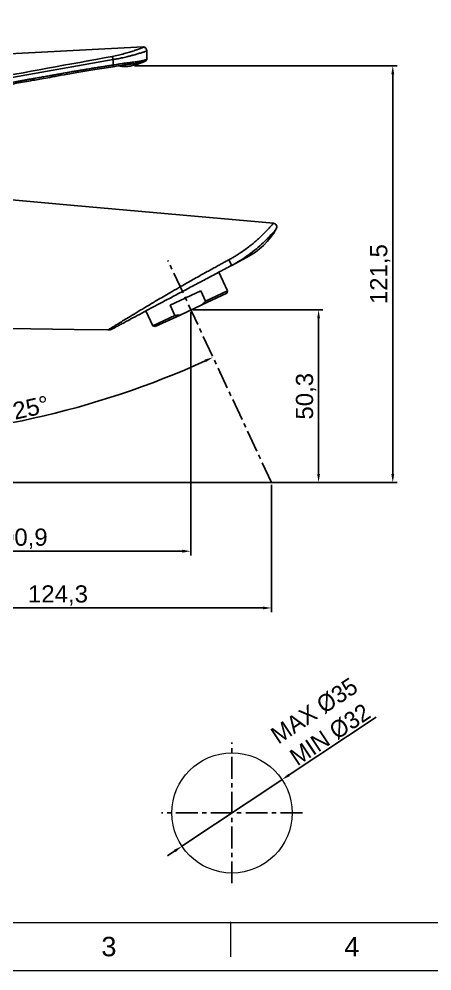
# Model space of a CAD drawing. Header units: millimetres. Extents: x 1991 to 2585, y -1131 to -711.
# Drawn here: x 2155.4 to 2275.5, y -1131.4 to -854.1 of the extents above; entities that cross this region are included whole.
import ezdxf

# ---------------------------------------------------------------- set-up
doc = ezdxf.new("R2010")
doc.units = ezdxf.units.MM
doc.header["$LTSCALE"] = 0.1
doc.linetypes.add('CENTERX2', pattern=[101.6, 63.5, -12.7, 12.7, -12.7])
doc.layers.get('0').update_dxf_attribs({"lineweight": 13})
doc.layers.add('CENTER', color=1, linetype='CENTERX2')
doc.layers.add('DIM', color=3, linetype='Continuous', lineweight=9)
doc.styles.get("Standard").update_dxf_attribs({"font": 'arial.ttf'})
doc.dimstyles.new('ISO-25', dxfattribs={"dimtxt": 2.5, "dimasz": 2.5, "dimexe": 1.25, "dimexo": 0.625, "dimtad": 1, "dimtxsty": 'Standard', "dimcen": 2.5, "dimadec": 0, "dimazin": 0, "dimtfac": 1, "dimtmove": 0, "dimatfit": 3, "dimfxl": 0, "dimarcsym": 0})

# ---------------------------------------------------------------- blocks, each defined once
blk = doc.blocks.new('*D53')
at = {"layer": 'Defpoints', "color": 0}
for p in [(2205.4, -938.82), (2104.51, -989.13), (2205.4, -1009.11)]:
    blk.add_point(p, dxfattribs=at)
at = {"layer": 'DIM', "color": 3, "lineweight": -2}
for p, q in [((2205.4, -939.44), (2205.4, -1010.36)), ((2104.51, -989.76), (2104.51, -1010.36)), ((2107.01, -1009.11), (2202.9, -1009.11))]:
    blk.add_line(p, q, dxfattribs=at)
at = {"layer": 'DIM', "color": 3}
for points in [[(2107.01, -1008.69), (2107.01, -1009.53), (2104.51, -1009.11)], [(2202.9, -1008.69), (2202.9, -1009.53), (2205.4, -1009.11)]]:
    blk.add_solid(points, dxfattribs=at)
at = {"layer": 'DIM', "color": 3, "insert": (2154.95, -1005.48), "char_height": 5, "attachment_point": 5}
blk.add_mtext('100,9', dxfattribs=at)
blk = doc.blocks.new('*D54')
at = {"layer": 'Defpoints', "color": 0}
for p in [(2104.51, -989.13), (2228.86, -989.13), (2228.86, -1025.65)]:
    blk.add_point(p, dxfattribs=at)
at = {"layer": 'DIM', "color": 3, "lineweight": -2}
for p, q in [((2104.51, -989.76), (2104.51, -1026.9)), ((2228.86, -989.76), (2228.86, -1026.9)), ((2107.01, -1025.65), (2226.36, -1025.65))]:
    blk.add_line(p, q, dxfattribs=at)
at = {"layer": 'DIM', "color": 3}
for points in [[(2107.01, -1025.23), (2107.01, -1026.06), (2104.51, -1025.65)], [(2226.36, -1025.23), (2226.36, -1026.06), (2228.86, -1025.65)]]:
    blk.add_solid(points, dxfattribs=at)
at = {"layer": 'DIM', "color": 3, "insert": (2166.69, -1022.02), "char_height": 5, "attachment_point": 5}
blk.add_mtext('124,3', dxfattribs=at)
blk = doc.blocks.new('*D55')
at = {"layer": 'Defpoints', "color": 0}
for p in [(2205.4, -938.82), (2242.55, -938.82), (2129.51, -989.13)]:
    blk.add_point(p, dxfattribs=at)
at = {"layer": 'DIM', "color": 3, "lineweight": -2}
for p, q in [((2206.02, -938.82), (2243.8, -938.82)), ((2242.55, -986.63), (2242.55, -941.32)), ((2130.14, -989.13), (2243.8, -989.13))]:
    blk.add_line(p, q, dxfattribs=at)
at = {"layer": 'DIM', "color": 3}
for points in [[(2242.14, -941.32), (2242.97, -941.32), (2242.55, -938.82)], [(2242.14, -986.63), (2242.97, -986.63), (2242.55, -989.13)]]:
    blk.add_solid(points, dxfattribs=at)
at = {"layer": 'DIM', "color": 3, "insert": (2238.92, -963.98), "char_height": 5, "attachment_point": 5, "rotation": 90}
blk.add_mtext('50,3', dxfattribs=at)
blk = doc.blocks.new('*D56')
at = {"layer": 'Defpoints', "color": 0}
for p in [(2104.49, -856.78), (2198.67, -924.41), (2141.32, -973.73), (2228.86, -989.13), (2104.52, -1018.9)]:
    blk.add_point(p, dxfattribs=at)
at = {"layer": 'DIM', "color": 3, "lineweight": -2}
blk.add_arc((2104.47, -722.38), 254.04, 270.5736, 294.4362, dxfattribs=at)
at = {"layer": 'DIM', "color": 3}
for points in [[(2209.39, -953.29), (2209.73, -954.04), (2211.83, -952.62)], [(2107.01, -976.82), (2107.01, -975.99), (2104.51, -976.42)]]:
    blk.add_solid(points, dxfattribs=at)
at = {"layer": 'DIM', "color": 3, "insert": (2158.79, -967.29), "char_height": 5, "attachment_point": 5, "rotation": 12.5049}
blk.add_mtext('25°', dxfattribs=at)
blk = doc.blocks.new('*D60')
at = {"layer": 'Defpoints', "color": 0}
for p in [(2188.3, -867.67), (2264.15, -867.67), (2129.51, -989.13)]:
    blk.add_point(p, dxfattribs=at)
at = {"layer": 'DIM', "color": 3, "lineweight": -2}
for p, q in [((2188.92, -867.67), (2265.4, -867.67)), ((2264.15, -986.63), (2264.15, -870.17)), ((2130.14, -989.13), (2265.4, -989.13))]:
    blk.add_line(p, q, dxfattribs=at)
at = {"layer": 'DIM', "color": 3}
for points in [[(2263.73, -870.17), (2264.56, -870.17), (2264.15, -867.67)], [(2263.73, -986.63), (2264.56, -986.63), (2264.15, -989.13)]]:
    blk.add_solid(points, dxfattribs=at)
at = {"layer": 'DIM', "color": 3, "insert": (2260.52, -928.4), "char_height": 5, "attachment_point": 5, "rotation": 90}
blk.add_mtext('121,5', dxfattribs=at)
blk = doc.blocks.new('*D61')
at = {"layer": 'Defpoints', "color": 0}
for p in [(2231.9, -1075.67), (2202.77, -1095.06)]:
    blk.add_point(p, dxfattribs=at)
at = {"layer": 'DIM', "color": 0, "lineweight": -2}
for p, q in [((2259.27, -1057.46), (2233.99, -1074.28)), ((2202.77, -1095.06), (2231.9, -1075.67)), ((2200.69, -1096.44), (2198.6, -1097.83))]:
    blk.add_line(p, q, dxfattribs=at)
at = {"layer": 'DIM', "color": 0}
for points in [[(2233.76, -1073.94), (2234.22, -1074.63), (2231.9, -1075.67)], [(2200.46, -1096.1), (2200.92, -1096.79), (2202.77, -1095.06)]]:
    blk.add_solid(points, dxfattribs=at)
at = {"layer": 'DIM', "color": 0, "insert": (2243.62, -1059.1), "char_height": 5, "attachment_point": 5, "rotation": 33.6436}
blk.add_mtext('{\\fMS PGothic|b0|i0|c129|p34;MAX %%C35\\PMIN %%C32}', dxfattribs=at)

msp = doc.modelspace()

# ---------------------------------------------------------------- linework, layer by layer
at = {"color": 7, "linetype": 'Continuous', "lineweight": 25}
for p, q in [((2082.462, -867.93), (2191.461, -862.218)), ((2191.461, -862.218), (2191.457, -862.312)), ((2192.497, -863.104), (2192.332, -863.454)), ((2192.514, -863.217), (2192.514, -863.312)), ((2192.518, -863.309), (2192.518, -865.837)), ((2107.016, -879.228), (2182.715, -865.909)), ((2182.715, -865.909), (2182.715, -867.486)), ((2185.344, -867.894), (2184.188, -867.74)), ((2192.423, -866.131), (2192.417, -866.139)), ((2171.424, -908.413), (2132.814, -904.963)), ((2229.397, -913.592), (2171.424, -908.413)), ((2221.58, -923.571), (2217.076, -925.966)), ((2213.51, -927.827), (2216.06, -933.295)), ((2199.341, -937.45), (2208.239, -933.301)), ((2209.633, -936.292), (2208.239, -933.301)), ((2208.58, -937.334), (2215.818, -933.959)), ((2209.633, -936.292), (2216.06, -933.295)), ((2216.06, -933.295), (2215.818, -933.959)), ((2194.309, -943.438), (2192.297, -939.124)), ((2199.341, -937.45), (2200.735, -940.441)), ((2202.211, -940.304), (2208.58, -937.334)), ((2194.309, -943.438), (2200.735, -940.441)), ((2194.973, -943.679), (2202.211, -940.304)), ((2171.424, -944.505), (2152.51, -944.197)), ((2181.243, -944.665), (2171.424, -944.505)), ((2194.309, -943.438), (2194.973, -943.679))]:
    msp.add_line(p, q, dxfattribs=at)
at = {"color": 8, "linetype": 'Continuous', "lineweight": 25}
for p, q in [((2192.515, -863.234), (2192.514, -863.217)), ((2190.723, -866.909), (2192.221, -866.297)), ((2192.221, -866.297), (2192.221, -866.297))]:
    msp.add_line(p, q, dxfattribs=at)
for p, q in [((2004.744, -1117.253), (2570.4, -1117.253)), ((2216.865, -1117.253), (2216.865, -1127.253))]:
    msp.add_line(p, q)
msp.add_circle((2217.336, -1085.363), 17.5)
at = {"color": 7, "linetype": 'Continuous', "lineweight": 25}
msp.add_arc((2211.252, -904.146), 22, 298, 329.70857, dxfattribs=at)
for points, knots in [([(2182.476, -864.969), (2183.08, -864.849), (2184.292, -864.608), (2185.981, -864.162), (2187.523, -863.714), (2188.55, -863.394), (2189.176, -863.193), (2189.498, -863.088), (2189.797, -862.989), (2190.074, -862.896), (2190.327, -862.809), (2190.556, -862.728), (2190.717, -862.669), (2190.85, -862.62), (2190.975, -862.572), (2191.133, -862.509), (2191.312, -862.43), (2191.435, -862.361), (2191.451, -862.326), (2191.457, -862.312)], [0, 0, 0, 0, 0.1239875, 0.2485624, 0.3736048, 0.4989294, 0.5348377, 0.5707422, 0.6066372, 0.6425157, 0.6783713, 0.7141982, 0.7499917, 0.7642259, 0.789838, 0.826818, 0.8751533, 0.9506172, 1, 1, 1, 1]), ([(2191.457, -862.312), (2191.588, -862.318), (2191.79, -862.328), (2192.037, -862.447), (2192.209, -862.576), (2192.348, -862.739), (2192.482, -862.978), (2192.504, -863.179), (2192.518, -863.309)], [0, 0, 0, 0, 0.2385955, 0.3678065, 0.5000001, 0.6321937, 0.7614047, 1, 1, 1, 1]), ([(2191.461, -862.218), (2191.591, -862.225), (2191.792, -862.237), (2192.038, -862.357), (2192.208, -862.486), (2192.346, -862.649), (2192.478, -862.887), (2192.5, -863.087), (2192.514, -863.217)], [0, 0, 0, 0, 0.2390161, 0.3682795, 0.5004337, 0.6325237, 0.7616034, 1, 1, 1, 1]), ([(2106.903, -878.678), (2119.509, -876.415), (2144.721, -871.889), (2169.891, -867.276), (2182.476, -864.969)], [0, 0, 0, 0, 0.499981, 1, 1, 1, 1]), ([(2182.476, -864.969), (2182.493, -865.008), (2182.528, -865.088), (2182.593, -865.317), (2182.658, -865.599), (2182.696, -865.808), (2182.715, -865.909)], [0, 0, 0, 0, 0.2436197, 0.5, 0.7563803, 1, 1, 1, 1]), ([(2192.518, -863.309), (2192.518, -863.34), (2192.517, -863.371), (2192.342, -863.438), (2192.339, -863.439)], [0, 0, 0, 0, 0.981141, 1, 1, 1, 1]), ([(2192.514, -863.217), (2192.514, -863.221), (2192.515, -863.23), (2192.517, -863.285), (2192.518, -863.309)], [0, 0, 0, 0, 0.5599977, 1, 1, 1, 1]), ([(2125.714, -877.859), (2125.887, -877.814), (2126.33, -877.698), (2127.144, -877.489), (2128.206, -877.217), (2129.299, -876.938), (2130.242, -876.698), (2131.061, -876.497), (2131.87, -876.313), (2132.66, -876.145), (2133.383, -876.004), (2134.073, -875.875), (2134.852, -875.734), (2135.768, -875.574), (2136.831, -875.393), (2137.909, -875.21), (2138.849, -875.05), (2139.465, -874.945), (2139.787, -874.89), (2140.059, -874.844), (2140.453, -874.776), (2141.066, -874.67), (2141.752, -874.551), (2142.513, -874.418), (2143.348, -874.273), (2144.256, -874.115), (2145.746, -873.855), (2147.927, -873.474), (2150.909, -872.952), (2153.391, -872.517), (2155.23, -872.195), (2156.284, -872.009), (2157.31, -871.828), (2158.311, -871.651), (2159.285, -871.478), (2160.215, -871.313), (2161.319, -871.115), (2162.601, -870.885), (2164.014, -870.632), (2165.277, -870.406), (2166.421, -870.201), (2167.373, -870.031), (2168.048, -869.91), (2168.587, -869.814), (2169.132, -869.718), (2169.834, -869.595), (2170.52, -869.475), (2171.191, -869.358), (2171.847, -869.244), (2172.488, -869.134), (2173.28, -868.999), (2174.21, -868.841), (2175.389, -868.644), (2176.643, -868.437), (2177.884, -868.235), (2179.064, -868.049), (2180.219, -867.875), (2181.456, -867.684), (2182.295, -867.552), (2182.715, -867.486)], [0, 0, 0, 0, 0.0092159, 0.0237104, 0.0434834, 0.0659752, 0.0821121, 0.0938514, 0.1095997, 0.1250764, 0.1356385, 0.147749, 0.1614086, 0.1766178, 0.1958905, 0.217191, 0.2332178, 0.2452503, 0.249564, 0.2501046, 0.2595396, 0.2702697, 0.282295, 0.2956155, 0.3102312, 0.326142, 0.343348, 0.3885323, 0.440768, 0.5000554, 0.5189701, 0.5374229, 0.5554137, 0.5729425, 0.5900094, 0.6066143, 0.6218473, 0.6480951, 0.6740086, 0.6961558, 0.7145367, 0.7341713, 0.7462068, 0.7500086, 0.7625626, 0.7748501, 0.7868712, 0.7986258, 0.8101139, 0.8213356, 0.8322909, 0.8516836, 0.870181, 0.8941629, 0.9175108, 0.9352232, 0.9560152, 0.9780076, 1, 1, 1, 1]), ([(2192.518, -865.837), (2192.511, -865.839), (2192.497, -865.844), (2192.371, -865.892), (2192.16, -865.967), (2191.906, -866.049), (2191.632, -866.129), (2191.39, -866.194), (2191.111, -866.261), (2190.814, -866.327), (2190.49, -866.39), (2190.14, -866.451), (2189.838, -866.499), (2189.511, -866.545), (2189.075, -866.604), (2188.448, -866.681), (2187.755, -866.762), (2187.136, -866.836), (2186.559, -866.907), (2185.978, -866.985), (2185.354, -867.074), (2184.726, -867.169), (2184.036, -867.279), (2183.373, -867.385), (2182.907, -867.457), (2182.715, -867.486)], [0, 0, 0, 0, 0.058089, 0.1187955, 0.1764473, 0.2424411, 0.2754191, 0.3144776, 0.3506546, 0.3866257, 0.4225781, 0.4587827, 0.4952403, 0.5099954, 0.5495123, 0.6110232, 0.6652352, 0.7097626, 0.7474275, 0.7880004, 0.8299207, 0.8731938, 0.9120335, 0.9637124, 1, 1, 1, 1]), ([(2182.73, -867.976), (2182.734, -867.978), (2182.742, -867.983), (2182.75, -867.964), (2182.755, -867.924), (2182.755, -867.86), (2182.75, -867.778), (2182.742, -867.684), (2182.73, -867.585), (2182.72, -867.519), (2182.715, -867.486)], [0, 0, 0, 0, 0.1150685, 0.2382396, 0.3674749, 0.4999724, 0.632474, 0.7617209, 0.8849098, 1, 1, 1, 1]), ([(2192.22, -866.294), (2192.184, -866.309), (2192.111, -866.339), (2191.546, -866.547), (2190.675, -866.788), (2189.501, -867.007), (2188.07, -867.192), (2186.424, -867.389), (2184.625, -867.666), (2183.362, -867.873), (2182.73, -867.976)], [0, 0, 0, 0, 0.1246709, 0.2497803, 0.3754029, 0.501226, 0.6266743, 0.7513696, 0.8755007, 1, 1, 1, 1]), ([(2191.15, -866.756), (2190.596, -866.968), (2189.57, -867.362), (2188.082, -867.741), (2186.689, -867.968), (2185.789, -867.918), (2185.324, -867.892)], [0, 0, 0, 0, 0.296627, 0.5489348, 0.7675399, 1, 1, 1, 1]), ([(2191.828, -866.473), (2191.584, -866.577), (2191.102, -866.785), (2190.721, -866.916), (2190.533, -866.981)], [0, 0, 0, 0, 0.5062106, 1, 1, 1, 1]), ([(2192.221, -866.297), (2192.221, -866.297), (2192.221, -866.297), (2192.22, -866.295), (2192.22, -866.294)], [0, 0, 0, 0, 0.5590451, 1, 1, 1, 1]), ([(2192.221, -866.297), (2192.261, -866.274), (2192.344, -866.227), (2192.418, -866.152), (2192.439, -866.102), (2192.441, -866.097)], [0, 0, 0, 0, 0.4628494, 0.9448775, 1, 1, 1, 1]), ([(2192.516, -865.837), (2192.517, -865.843), (2192.524, -865.902), (2192.494, -866.016), (2192.437, -866.104), (2192.409, -866.149)], [0, 0, 0, 0, 0.053201, 0.5281445, 1, 1, 1, 1]), ([(2182.739, -867.98), (2180.977, -868.25), (2177.637, -868.762), (2172.915, -869.552), (2168.75, -870.28), (2165.341, -870.89), (2162.616, -871.38), (2160.505, -871.758), (2158.64, -872.09), (2156.693, -872.435), (2154.403, -872.837), (2151.603, -873.327), (2148.36, -873.894), (2144.674, -874.54), (2140.546, -875.263), (2135.977, -876.021), (2130.98, -876.944), (2127.568, -877.863), (2125.787, -878.342)], [0, 0, 0, 0, 0.0923745, 0.1750461, 0.2480711, 0.3114415, 0.3544565, 0.3915064, 0.4225853, 0.4526001, 0.4939412, 0.5430397, 0.5998948, 0.6645145, 0.7369053, 0.8170569, 0.9045121, 1, 1, 1, 1]), ([(2229.397, -913.592), (2229.396, -913.593), (2229.395, -913.594), (2229.385, -913.606), (2229.369, -913.625), (2229.347, -913.651), (2229.317, -913.685), (2229.282, -913.726), (2229.204, -913.816), (2229.05, -913.993), (2228.765, -914.316), (2228.394, -914.729), (2227.77, -915.408), (2226.733, -916.492), (2225.365, -917.81), (2224.04, -918.985), (2222.868, -919.959), (2221.553, -920.975), (2220.312, -921.855), (2219.229, -922.569), (2218.335, -923.127), (2217.407, -923.678), (2216.767, -924.03), (2216.444, -924.208)], [0, 0, 0, 0, 0.0143146, 0.0286251, 0.0429358, 0.0572511, 0.0715754, 0.0859128, 0.1002679, 0.1513232, 0.2025663, 0.255451, 0.3086414, 0.4206197, 0.5413624, 0.6074807, 0.6744731, 0.7489572, 0.8248148, 0.8675921, 0.9110165, 0.955137, 1, 1, 1, 1]), ([(2229.397, -913.592), (2229.551, -913.606), (2229.722, -913.655), (2230.04, -913.854), (2230.184, -914.004), (2230.369, -914.362), (2230.408, -914.566), (2230.386, -914.941), (2230.327, -915.109), (2230.249, -915.242)], [0, 0, 0, 0, 0.25, 0.25, 0.5, 0.5, 0.75, 0.75, 1, 1, 1, 1]), ([(2230.249, -915.242), (2230.249, -915.242), (2230.163, -915.343), (2229.824, -915.734), (2229.571, -916.023), (2228.911, -916.752), (2228.503, -917.191), (2227.553, -918.169), (2227.01, -918.708), (2225.81, -919.833), (2225.152, -920.419), (2223.742, -921.596), (2222.989, -922.187), (2221.409, -923.339), (2220.581, -923.9), (2218.868, -924.973), (2217.982, -925.484), (2217.076, -925.966)], [0, 0, 0, 0, 0.125, 0.125, 0.25, 0.25, 0.375, 0.375, 0.5, 0.5, 0.625, 0.625, 0.75, 0.75, 0.875, 0.875, 1, 1, 1, 1]), ([(2181.243, -944.665), (2181.244, -944.665), (2181.245, -944.664), (2181.26, -944.655), (2181.283, -944.641), (2181.316, -944.62), (2181.359, -944.593), (2181.413, -944.561), (2181.476, -944.522), (2181.625, -944.43), (2181.941, -944.235), (2182.538, -943.868), (2183.378, -943.351), (2184.486, -942.672), (2185.936, -941.785), (2187.789, -940.657), (2190.008, -939.315), (2192.6, -937.76), (2195.678, -935.933), (2199.608, -933.632), (2203.73, -931.264), (2207.022, -929.407), (2209.083, -928.256), (2210.45, -927.496), (2211.76, -926.772), (2213.013, -926.082), (2214.209, -925.427), (2215.347, -924.805), (2216.085, -924.404), (2216.444, -924.208)], [0, 0, 0, 0, 0.0066227, 0.0133145, 0.0200741, 0.0269004, 0.0337921, 0.040748, 0.0477668, 0.0548474, 0.0839155, 0.1167282, 0.1500515, 0.1923815, 0.238185, 0.2908342, 0.3568248, 0.4213936, 0.4945352, 0.5900896, 0.7106362, 0.7913008, 0.8250656, 0.8575079, 0.8886314, 0.9184397, 0.9469357, 0.9741218, 1, 1, 1, 1]), ([(2217.102, -925.919), (2215.846, -926.586), (2213.372, -927.9), (2209.684, -929.86), (2206.107, -931.762), (2202.655, -933.6), (2199.342, -935.365), (2196.188, -937.047), (2193.206, -938.638), (2190.453, -940.108), (2188.632, -941.081), (2187.805, -941.522), (2187.748, -941.552)], [0, 0, 0, 0, 0.1250078, 0.2463979, 0.3641561, 0.4782661, 0.5887074, 0.6954517, 0.7984568, 0.8976566, 0.9929407, 1, 1, 1, 1]), ([(2216.445, -924.208), (2216.536, -924.377), (2216.636, -924.573), (2216.824, -924.982), (2216.912, -925.193), (2217.042, -925.554), (2217.083, -925.703), (2217.113, -925.901), (2217.102, -925.952), (2217.076, -925.966)], [0, 0, 0, 0, 0.25, 0.25, 0.5, 0.5, 0.75, 0.75, 1, 1, 1, 1]), ([(2209.633, -936.292), (2209.446, -936.49), (2209.107, -936.849), (2208.743, -937.184), (2208.58, -937.334)], [0, 0, 0, 0, 0.55159389, 1, 1, 1, 1]), ([(2187.768, -941.549), (2187.75, -941.559), (2187.238, -941.831), (2186.345, -942.306), (2185.098, -942.969), (2184.123, -943.488), (2183.389, -943.878), (2182.878, -944.15), (2182.528, -944.336), (2182.481, -944.361), (2182.457, -944.373)], [0, 0, 0, 0, 0.0061689, 0.1781168, 0.344546, 0.5077318, 0.6321165, 0.7556763, 0.878039, 1, 1, 1, 1]), ([(2202.211, -940.304), (2201.943, -940.338), (2201.452, -940.4), (2200.959, -940.428), (2200.735, -940.441)], [0, 0, 0, 0, 0.5473393, 1, 1, 1, 1]), ([(2182.457, -944.373), (2182.288, -944.463), (2182.1, -944.538), (2181.69, -944.642), (2181.469, -944.669), (2181.243, -944.665)], [0, 0, 0, 0, 0.5, 0.5, 1, 1, 1, 1])]:
    msp.add_open_spline(points, degree=3, knots=knots, dxfattribs=at)
at = {"color": 8, "linetype": 'Continuous', "lineweight": 25}
for points, knots in [([(2192.339, -863.439), (2192.192, -863.499), (2191.895, -863.621), (2191.02, -863.895), (2190.108, -864.159), (2189.299, -864.393), (2188.649, -864.577), (2187.791, -864.807), (2186.638, -865.102), (2185.297, -865.415), (2183.935, -865.7), (2183.09, -865.845), (2182.715, -865.909)], [0, 0, 0, 0, 0.13566, 0.2753332, 0.4165532, 0.4657, 0.5289965, 0.6064415, 0.6980308, 0.8189239, 0.9195748, 1, 1, 1, 1]), ([(2192.22, -866.294), (2192.262, -866.272), (2192.34, -866.232), (2192.394, -866.163), (2192.418, -866.131)], [0, 0, 0, 0, 0.5430853, 1, 1, 1, 1])]:
    msp.add_open_spline(points, degree=3, knots=knots, dxfattribs=at)
msp.add_point((2216.865, -1117.253))
at = {"layer": 'CENTER'}
for p, q in [((2228.858, -989.134), (2198.675, -924.406)), ((2217.336, -1105.863), (2217.336, -1064.863)), ((2237.836, -1085.363), (2196.836, -1085.363))]:
    msp.add_line(p, q, dxfattribs=at)
at = {"layer": 'DIM', "color": 7}
msp.add_lwpolyline([(1990.602, -711.394), (2584.542, -711.394), (2584.542, -1131.394), (1990.602, -1131.394)], close=True, dxfattribs=at)

# ---------------------------------------------------------------- texts
at = {"char_height": 5.657, "attachment_point": 5}
for s, insert in [('3', (2181.512, -1124.324)), ('4', (2252.219, -1124.324))]:
    msp.add_mtext_dynamic_manual_height_columns(s, width=50, gutter_width=12.5, heights=[0], dxfattribs=dict(at, insert=insert))

# ---------------------------------------------------------------- dimensions: what is measured, and where the dimension line sits
at = {"layer": 'DIM', "color": 7}
dim = msp.add_angular_dim_2l(base=(2141.316, -973.734), line1=((2104.519, -1018.903), (2104.491, -856.776)), line2=((2228.858, -989.134), (2198.675, -924.406)), dimstyle='ISO-25', override={"dimtxt": 5, "dimdec": 1, "dimcen": 5, "dimclrd": 3, "dimclre": 3, "dimclrt": 3, "dimtdec": 1, "dimfxl": 1.25, "dimtfill": 1}, dxfattribs=at)
dim.commit()
dim.dimension.update_dxf_attribs({"geometry": '*D56', "text_midpoint": (2158.786, -967.292)})
for base, p2, picture, middle in [((2264.147, -867.673), (2188.3, -867.673), '*D60', (2260.517, -928.403)), ((2242.553, -938.819), (2205.396, -938.819), '*D55', (2238.923, -963.977))]:
    dim = msp.add_linear_dim(base=base, p1=(2129.514, -989.134), p2=p2, angle=90, dimstyle='ISO-25', override={"dimtxt": 5, "dimdec": 1, "dimcen": 5, "dimclrd": 3, "dimclre": 3, "dimclrt": 3, "dimtdec": 1, "dimfxl": 1.25, "dimtfill": 1}, dxfattribs=at)
    dim.commit()
    dim.dimension.update_dxf_attribs({"geometry": picture, "text_midpoint": middle})
for base, p2, picture, middle in [((2205.396, -1009.109), (2205.396, -938.819), '*D53', (2154.955, -1005.479)), ((2228.858, -1025.647), (2228.858, -989.134), '*D54', (2166.686, -1022.017))]:
    dim = msp.add_linear_dim(base=base, p1=(2104.514, -989.134), p2=p2, dimstyle='ISO-25', override={"dimtxt": 5, "dimdec": 1, "dimcen": 5, "dimclrd": 3, "dimclre": 3, "dimclrt": 3, "dimtdec": 1, "dimfxl": 1.25, "dimtfill": 1}, dxfattribs=at)
    dim.commit()
    dim.dimension.update_dxf_attribs({"geometry": picture, "text_midpoint": middle})
at = {"layer": 'DIM'}
dim = msp.add_diameter_dim_2p(p1=(2202.767, -1095.059), p2=(2231.905, -1075.668), text='{\\fMS PGothic|b0|i0|c129|p34;MAX %%C35\\PMIN %%C32}', dimstyle='ISO-25', override={"dimtxt": 5, "dimcen": 5, "dimfxl": 1.25}, dxfattribs=at)
dim.commit()
dim.dimension.update_dxf_attribs({"geometry": '*D61', "text_midpoint": (2243.62, -1059.095)})

doc.saveas('drawing.dxf')
